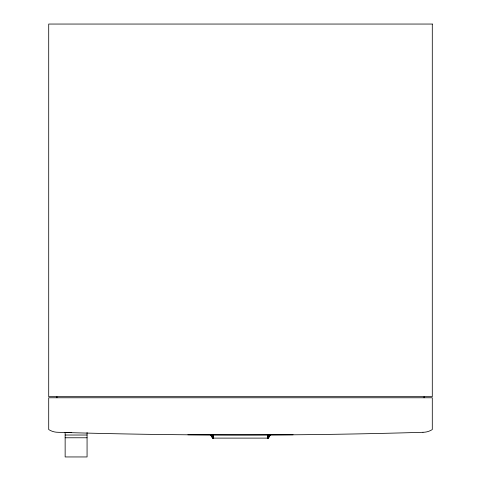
<?xml version="1.0" encoding="UTF-8"?>
<svg xmlns="http://www.w3.org/2000/svg" width="481" height="481" viewBox="0 0 481 481"><rect width="100%" height="100%" fill="white"/><g stroke="black" fill="none" stroke-linecap="round" stroke-linejoin="round"><path stroke-width="0.72" d="M267.442 438.113L267.899 434.824M267.586 438.113L268.35 434.824M267.719 438.113L268.777 434.824M267.959 438.113L269.54 434.824M268.17 438.113L270.136 434.824M268.26 438.113L270.364 434.824M270.544 434.824L268.338 438.113L212.662 438.113L210.456 434.824M65.145 432.491L71.723 432.491M65.145 435.028L87.067 435.028M65.145 437.77L87.067 437.77M210.636 434.824L212.74 438.113M210.864 434.824L212.83 438.113M211.466 434.824L213.041 438.113M212.223 434.824L213.281 438.113M212.65 434.824L213.42 438.113M213.101 434.824L213.558 438.113M293.103 434.788L187.897 434.788M424.074 396.675L424.074 397.769M87.067 432.467L87.067 456.95L65.145 456.95L65.145 432.467M56.926 396.675L56.926 397.769M422.973 432.293C301.359 435.93 179.641 435.93 58.027 432.293A17.208 17.208 0 0 1 48.707 429.551L48.707 397.769L432.293 397.769L432.293 429.551A17.208 17.208 0 0 1 422.973 432.293M432.293 24.05L48.707 24.05L48.707 396.675L432.293 396.675L432.293 24.05"/></g></svg>
